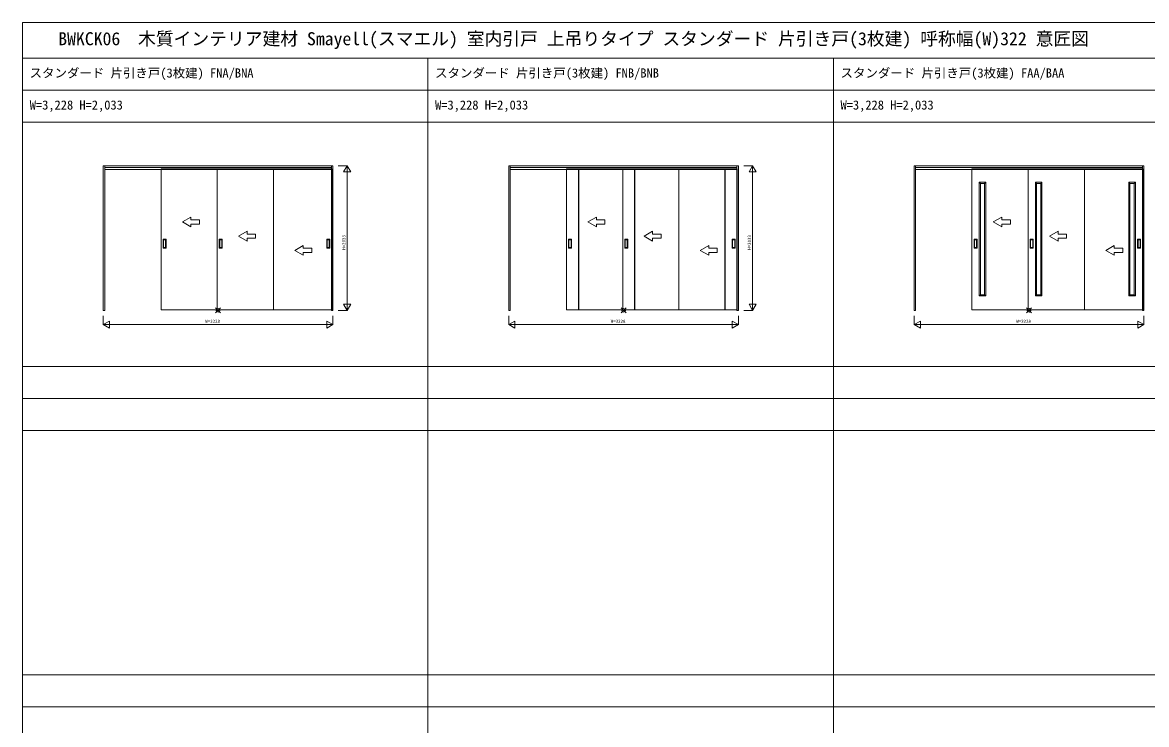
# Model space of a CAD drawing. Units: millimetres, scale not verified. Extents: x -14341 to 14341, y -10000 to 10000.
# Drawn here: x -14341 to 1461, y 130 to 10000 of the extents above; entities that cross this region are included whole.
import ezdxf
from ezdxf.enums import TextEntityAlignment as Align

# ---------------------------------------------------------------- set-up
doc = ezdxf.new("R2010")
doc.units = ezdxf.units.MM
doc.header["$LTSCALE"] = 50
doc.layers.add('0-0_0', color=7, linetype='Continuous')
for name, color, linetype, lineweight in [('0-1_YKK_F1', 7, 'Continuous', 18), ('0-2_YKK_A1', 4, 'Continuous', 18), ('0-3_YKK_N1', 2, 'Continuous', 18), ('0-6_YKK_IN', 1, 'Continuous', 18)]:
    doc.layers.add(name, color=color, linetype=linetype, lineweight=lineweight)
doc.styles.add('ＭＳ ゴシック', font='')
doc.styles.get('ＭＳ ゴシック').set_extended_font_data('MS Gothic')

msp = doc.modelspace()

# ---------------------------------------------------------------- linework, layer by layer
at = {"layer": '0-1_YKK_F1'}
for p, q in [((-14340.51, 10000), (14340.51, 10000)), ((-14340.51, -10000), (-14340.51, 10000)), ((-14340.51, 9500), (14159.49, 9500)), ((-8640.51, -10000), (-8640.51, 9500)), ((-2940.51, -10000), (-2940.51, 9500)), ((-14340.51, 9050), (14159.49, 9050)), ((-14340.51, 8600), (14159.49, 8600)), ((-14340.51, 5165), (14159.49, 5165)), ((-14340.51, 4715), (14159.49, 4715)), ((-14340.51, 4265), (14159.49, 4265)), ((-14340.51, 830), (14159.49, 830)), ((-14340.51, 380), (14159.49, 380))]:
    msp.add_line(p, q, dxfattribs=at)
at = {"layer": '0-2_YKK_A1'}
for p, q in [((-10000.51, 7985.5), (-13180.51, 7985.5)), ((-13180.51, 7961.5), (-9996.51, 7961.5)), ((-13180.51, 7934.5), (-9996.51, 7934.5)), ((-12393.01, 7941.53), (-11603.01, 7941.53)), ((-12393.01, 5961.53), (-12393.01, 7941.53)), ((-11603.01, 7941.48), (-10812.97, 7941.5)), ((-11603.01, 5961.48), (-11603.01, 7941.48)), ((-10812.97, 5961.5), (-10812.97, 7941.5)), ((-9996.51, 7985.5), (-9996.51, 5952.5)), ((-4300.51, 7985.5), (-7480.51, 7985.5)), ((-7480.51, 7961.5), (-4296.51, 7961.5)), ((-7480.51, 7934.5), (-4296.51, 7934.5)), ((-6693.01, 7941.5), (-5903.01, 7941.5)), ((-6693.01, 5961.5), (-6693.01, 7941.5)), ((-6525.01, 7941.5), (-6525.01, 5961.5)), ((-6521.01, 7941.5), (-6521.01, 5961.5)), ((-5903.01, 7941.5), (-5113.01, 7941.5)), ((-5903.01, 5961.5), (-5903.01, 7941.5)), ((-5735.01, 7941.5), (-5735.01, 5961.5)), ((-5731.01, 7941.5), (-5731.01, 5961.5)), ((-4465.01, 7941.5), (-4465.01, 5961.5)), ((-4461.01, 7941.5), (-4461.01, 5961.5)), ((-4296.51, 7985.5), (-4296.51, 5952.5)), ((-4293.01, 5961.5), (-4293.01, 7941.5)), ((1399.49, 7985.5), (-1780.51, 7985.5)), ((-1780.51, 7961.5), (1403.49, 7961.5)), ((-1780.51, 7934.5), (1403.49, 7934.5)), ((-993.01, 7941.5), (-203.01, 7941.5)), ((-993.01, 5961.5), (-993.01, 7941.5)), ((-203.01, 5961.5), (-203.01, 7941.5)), ((1406.99, 7941.5), (586.99, 7941.5)), ((1403.49, 7985.5), (1403.49, 5952.5)), ((1406.99, 5961.5), (1406.99, 7941.5)), ((-890.51, 7753), (-798.51, 7753)), ((-874.51, 7737), (-890.51, 7753)), ((-814.51, 7737), (-798.51, 7753)), ((-798.51, 7753), (-798.51, 6157)), ((-100.51, 7753), (-8.51, 7753)), ((-84.51, 7737), (-100.51, 7753)), ((-24.51, 7737), (-8.51, 7753)), ((-8.51, 7753), (-8.51, 6157)), ((1212.49, 7753), (1212.49, 6157)), ((1304.49, 7753), (1212.49, 7753)), ((1228.49, 7737), (1212.49, 7753)), ((1288.49, 7737), (1304.49, 7753)), ((-874.51, 7737), (-814.51, 7737)), ((-814.51, 7737), (-814.51, 6173)), ((-84.51, 7737), (-24.51, 7737)), ((-24.51, 7737), (-24.51, 6173)), ((1228.49, 7737), (1228.49, 6173)), ((1288.49, 7737), (1228.49, 7737)), ((-12093.01, 7195.91), (-11973.01, 7265.19)), ((-12093.01, 7195.91), (-11973.01, 7126.63)), ((-11973.01, 7225.91), (-11973.01, 7265.19)), ((-11973.01, 7126.63), (-11973.01, 7165.91)), ((-6393.01, 7195.91), (-6273.01, 7265.19)), ((-6393.01, 7195.91), (-6273.01, 7126.63)), ((-6273.01, 7225.91), (-6273.01, 7265.19)), ((-6273.01, 7126.63), (-6273.01, 7165.91)), ((-693.01, 7195.91), (-573.01, 7265.19)), ((-693.01, 7195.91), (-573.01, 7126.63)), ((-573.01, 7225.91), (-573.01, 7265.19)), ((-573.01, 7126.63), (-573.01, 7165.91)), ((-12364.01, 6826.5), (-12364.01, 6954.5)), ((-12323.01, 6955.5), (-12363.01, 6955.5)), ((-12322.01, 6826.5), (-12322.01, 6954.5)), ((-11574.01, 6826.5), (-11574.01, 6954.5)), ((-11533.01, 6955.5), (-11573.01, 6955.5)), ((-11532.01, 6826.5), (-11532.01, 6954.5)), ((-11303.01, 6995.91), (-11183.01, 7065.19)), ((-11303.01, 6995.91), (-11183.01, 6926.63)), ((-11183.01, 7025.91), (-11183.01, 7065.19)), ((-11183.01, 6926.63), (-11183.01, 6965.91)), ((-10064.01, 6826.5), (-10064.01, 6954.5)), ((-10063.01, 6955.5), (-10023.01, 6955.5)), ((-10022.01, 6826.5), (-10022.01, 6954.5)), ((-6664.01, 6826.5), (-6664.01, 6954.5)), ((-6623.01, 6955.5), (-6663.01, 6955.5)), ((-6622.01, 6826.5), (-6622.01, 6954.5)), ((-5874.01, 6826.5), (-5874.01, 6954.5)), ((-5833.01, 6955.5), (-5873.01, 6955.5)), ((-5832.01, 6826.5), (-5832.01, 6954.5)), ((-5603.01, 6995.91), (-5483.01, 7065.19)), ((-5603.01, 6995.91), (-5483.01, 6926.63)), ((-5483.01, 7025.91), (-5483.01, 7065.19)), ((-5483.01, 6926.63), (-5483.01, 6965.91)), ((-4364.01, 6826.5), (-4364.01, 6954.5)), ((-4363.01, 6955.5), (-4323.01, 6955.5)), ((-4322.01, 6826.5), (-4322.01, 6954.5)), ((-964.01, 6826.5), (-964.01, 6954.5)), ((-923.01, 6955.5), (-963.01, 6955.5)), ((-922.01, 6826.5), (-922.01, 6954.5)), ((-174.01, 6826.5), (-174.01, 6954.5)), ((-133.01, 6955.5), (-173.01, 6955.5)), ((-132.01, 6826.5), (-132.01, 6954.5)), ((96.99, 6995.91), (216.99, 7065.19)), ((96.99, 6995.91), (216.99, 6926.63)), ((216.99, 7025.91), (216.99, 7065.19)), ((216.99, 6926.63), (216.99, 6965.91)), ((1335.99, 6826.5), (1335.99, 6954.5)), ((1336.99, 6955.5), (1376.99, 6955.5)), ((1377.99, 6826.5), (1377.99, 6954.5)), ((-12323.01, 6825.5), (-12363.01, 6825.5)), ((-12358.01, 6836.5), (-12358.01, 6944.5)), ((-12357.01, 6945.5), (-12329.01, 6945.5)), ((-12329.01, 6835.5), (-12357.01, 6835.5)), ((-12328.01, 6944.5), (-12328.01, 6836.5)), ((-11533.01, 6825.5), (-11573.01, 6825.5)), ((-11568.01, 6836.5), (-11568.01, 6944.5)), ((-11567.01, 6945.5), (-11539.01, 6945.5)), ((-11539.01, 6835.5), (-11567.01, 6835.5)), ((-11538.01, 6944.5), (-11538.01, 6836.5)), ((-10513.01, 6795.91), (-10393.01, 6865.19)), ((-10513.01, 6795.91), (-10393.01, 6865.19)), ((-10513.01, 6795.91), (-10393.01, 6726.63)), ((-10513.01, 6795.91), (-10393.01, 6726.63)), ((-10393.01, 6825.91), (-10393.01, 6865.19)), ((-10393.01, 6825.91), (-10393.01, 6865.19)), ((-10063.01, 6825.5), (-10023.01, 6825.5)), ((-10058.01, 6944.5), (-10058.01, 6836.5)), ((-10029.01, 6945.5), (-10057.01, 6945.5)), ((-10057.01, 6835.5), (-10029.01, 6835.5)), ((-10028.01, 6836.5), (-10028.01, 6944.5)), ((-6623.01, 6825.5), (-6663.01, 6825.5)), ((-6658.01, 6836.5), (-6658.01, 6944.5)), ((-6657.01, 6945.5), (-6629.01, 6945.5)), ((-6629.01, 6835.5), (-6657.01, 6835.5)), ((-6628.01, 6944.5), (-6628.01, 6836.5)), ((-5833.01, 6825.5), (-5873.01, 6825.5)), ((-5868.01, 6836.5), (-5868.01, 6944.5)), ((-5867.01, 6945.5), (-5839.01, 6945.5)), ((-5839.01, 6835.5), (-5867.01, 6835.5)), ((-5838.01, 6944.5), (-5838.01, 6836.5)), ((-4813.01, 6795.91), (-4693.01, 6865.19)), ((-4813.01, 6795.91), (-4693.01, 6865.19)), ((-4813.01, 6795.91), (-4693.01, 6726.63)), ((-4813.01, 6795.91), (-4693.01, 6726.63)), ((-4693.01, 6825.91), (-4693.01, 6865.19)), ((-4693.01, 6825.91), (-4693.01, 6865.19)), ((-4363.01, 6825.5), (-4323.01, 6825.5)), ((-4358.01, 6944.5), (-4358.01, 6836.5)), ((-4329.01, 6945.5), (-4357.01, 6945.5)), ((-4357.01, 6835.5), (-4329.01, 6835.5)), ((-4328.01, 6836.5), (-4328.01, 6944.5)), ((-923.01, 6825.5), (-963.01, 6825.5)), ((-958.01, 6836.5), (-958.01, 6944.5)), ((-957.01, 6945.5), (-929.01, 6945.5)), ((-929.01, 6835.5), (-957.01, 6835.5)), ((-928.01, 6944.5), (-928.01, 6836.5)), ((-133.01, 6825.5), (-173.01, 6825.5)), ((-168.01, 6836.5), (-168.01, 6944.5)), ((-167.01, 6945.5), (-139.01, 6945.5)), ((-139.01, 6835.5), (-167.01, 6835.5)), ((-138.01, 6944.5), (-138.01, 6836.5)), ((886.99, 6795.91), (1006.99, 6865.19)), ((886.99, 6795.91), (1006.99, 6865.19)), ((886.99, 6795.91), (1006.99, 6726.63)), ((886.99, 6795.91), (1006.99, 6726.63)), ((1006.99, 6825.91), (1006.99, 6865.19)), ((1006.99, 6825.91), (1006.99, 6865.19)), ((1336.99, 6825.5), (1376.99, 6825.5)), ((1341.99, 6944.5), (1341.99, 6836.5)), ((1370.99, 6945.5), (1342.99, 6945.5)), ((1342.99, 6835.5), (1370.99, 6835.5)), ((1371.99, 6836.5), (1371.99, 6944.5)), ((-10393.01, 6726.63), (-10393.01, 6765.91)), ((-10393.01, 6726.63), (-10393.01, 6765.91)), ((-4693.01, 6726.63), (-4693.01, 6765.91)), ((-4693.01, 6726.63), (-4693.01, 6765.91)), ((1006.99, 6726.63), (1006.99, 6765.91)), ((1006.99, 6726.63), (1006.99, 6765.91)), ((-874.51, 6173), (-890.51, 6157)), ((-814.51, 6173), (-798.51, 6157)), ((-84.51, 6173), (-100.51, 6157)), ((-24.51, 6173), (-8.51, 6157)), ((1228.49, 6173), (1212.49, 6157)), ((1288.49, 6173), (1304.49, 6157)), ((-11603.01, 5961.48), (-12393.01, 5961.53)), ((-10812.97, 5961.48), (-11603.01, 5961.48)), ((-9992.97, 5961.5), (-10812.97, 5961.5)), ((-5903.01, 5961.5), (-6693.01, 5961.5)), ((-5113.01, 5961.5), (-5903.01, 5961.5)), ((-5113.01, 5961.5), (-4293.01, 5961.5)), ((-203.01, 5961.5), (-993.01, 5961.5)), ((586.99, 5961.5), (-203.01, 5961.5)), ((586.99, 5961.5), (1406.99, 5961.5))]:
    msp.add_line(p, q, dxfattribs=at)
for points in [[(-13204.51, 5952.5), (-13184.51, 5952.5), (-13184.51, 7985.5)], [(-13180.51, 7985.5), (-13204.51, 7985.5), (-13204.51, 5952.5)], [(-10812.97, 7941.5), (-9992.97, 7941.5), (-9992.97, 5961.5)], [(-9996.51, 5952.5), (-9976.51, 5952.5), (-9976.51, 7985.5), (-10000.51, 7985.5)], [(-7504.51, 5952.5), (-7484.51, 5952.5), (-7484.51, 7985.5)], [(-7480.51, 7985.5), (-7504.51, 7985.5), (-7504.51, 5952.5)], [(-4293.01, 7941.5), (-5113.01, 7941.5), (-5113.01, 5961.5)], [(-4296.51, 5952.5), (-4276.51, 5952.5), (-4276.51, 7985.5), (-4300.51, 7985.5)], [(-1804.51, 5952.5), (-1784.51, 5952.5), (-1784.51, 7985.5)], [(-1780.51, 7985.5), (-1804.51, 7985.5), (-1804.51, 5952.5)], [(-203.01, 7941.5), (586.99, 7941.5), (586.99, 5961.5)], [(1403.49, 5952.5), (1423.49, 5952.5), (1423.49, 7985.5), (1399.49, 7985.5)], [(-798.51, 6157), (-890.51, 6157), (-890.51, 7753)], [(-8.51, 6157), (-100.51, 6157), (-100.51, 7753)], [(1212.49, 6157), (1304.49, 6157), (1304.49, 7753)], [(-814.51, 6173), (-874.51, 6173), (-874.51, 7737)], [(-24.51, 6173), (-84.51, 6173), (-84.51, 7737)], [(1228.49, 6173), (1288.49, 6173), (1288.49, 7737)], [(-11973.01, 7225.91), (-11853.01, 7225.91), (-11853.01, 7165.91), (-11973.01, 7165.91)], [(-6273.01, 7225.91), (-6153.01, 7225.91), (-6153.01, 7165.91), (-6273.01, 7165.91)], [(-573.01, 7225.91), (-453.01, 7225.91), (-453.01, 7165.91), (-573.01, 7165.91)], [(-11183.01, 7025.91), (-11063.01, 7025.91), (-11063.01, 6965.91), (-11183.01, 6965.91)], [(-5483.01, 7025.91), (-5363.01, 7025.91), (-5363.01, 6965.91), (-5483.01, 6965.91)], [(216.99, 7025.91), (336.99, 7025.91), (336.99, 6965.91), (216.99, 6965.91)], [(-10393.01, 6825.91), (-10273.01, 6825.91), (-10273.01, 6765.91), (-10393.01, 6765.91)], [(-10393.01, 6825.91), (-10273.01, 6825.91), (-10273.01, 6765.91), (-10393.01, 6765.91)], [(-4693.01, 6825.91), (-4573.01, 6825.91), (-4573.01, 6765.91), (-4693.01, 6765.91)], [(-4693.01, 6825.91), (-4573.01, 6825.91), (-4573.01, 6765.91), (-4693.01, 6765.91)], [(1006.99, 6825.91), (1126.99, 6825.91), (1126.99, 6765.91), (1006.99, 6765.91)], [(1006.99, 6825.91), (1126.99, 6825.91), (1126.99, 6765.91), (1006.99, 6765.91)]]:
    msp.add_lwpolyline(points, dxfattribs=at)
for centre, start, end in [((-12363.01, 6954.5), 90, 180), ((-12323.01, 6954.5), 0, 90), ((-11573.01, 6954.5), 90, 180), ((-11533.01, 6954.5), 0, 90), ((-10063.01, 6954.5), 90, 180), ((-10023.01, 6954.5), 0, 90), ((-6663.01, 6954.5), 90, 180), ((-6623.01, 6954.5), 0, 90), ((-5873.01, 6954.5), 90, 180), ((-5833.01, 6954.5), 0, 90), ((-4363.01, 6954.5), 90, 180), ((-4323.01, 6954.5), 0, 90), ((-963.01, 6954.5), 90, 180), ((-923.01, 6954.5), 0, 90), ((-173.01, 6954.5), 90, 180), ((-133.01, 6954.5), 0, 90), ((1336.99, 6954.5), 90, 180), ((1376.99, 6954.5), 0, 90), ((-12363.01, 6826.5), 180, 270), ((-12357.01, 6944.5), 90, 180), ((-12357.01, 6836.5), 180, 270), ((-12329.01, 6944.5), 0, 90), ((-12329.01, 6836.5), 270, 0), ((-12323.01, 6826.5), 270, 0), ((-11573.01, 6826.5), 180, 270), ((-11567.01, 6944.5), 90, 180), ((-11567.01, 6836.5), 180, 270), ((-11539.01, 6944.5), 0, 90), ((-11539.01, 6836.5), 270, 0), ((-11533.01, 6826.5), 270, 0), ((-10063.01, 6826.5), 180, 270), ((-10057.01, 6944.5), 90, 180), ((-10057.01, 6836.5), 180, 270), ((-10029.01, 6944.5), 360, 90), ((-10029.01, 6836.5), 270, 360), ((-10023.01, 6826.5), 270, 0), ((-6663.01, 6826.5), 180, 270), ((-6657.01, 6944.5), 90, 180), ((-6657.01, 6836.5), 180, 270), ((-6629.01, 6944.5), 0, 90), ((-6629.01, 6836.5), 270, 0), ((-6623.01, 6826.5), 270, 0), ((-5873.01, 6826.5), 180, 270), ((-5867.01, 6944.5), 90, 180), ((-5867.01, 6836.5), 180, 270), ((-5839.01, 6944.5), 0, 90), ((-5839.01, 6836.5), 270, 0), ((-5833.01, 6826.5), 270, 0), ((-4363.01, 6826.5), 180, 270), ((-4357.01, 6944.5), 90, 180), ((-4357.01, 6836.5), 180, 270), ((-4329.01, 6944.5), 360, 90), ((-4329.01, 6836.5), 270, 360), ((-4323.01, 6826.5), 270, 0), ((-963.01, 6826.5), 180, 270), ((-957.01, 6944.5), 90, 180), ((-957.01, 6836.5), 180, 270), ((-929.01, 6944.5), 0, 90), ((-929.01, 6836.5), 270, 0), ((-923.01, 6826.5), 270, 0), ((-173.01, 6826.5), 180, 270), ((-167.01, 6944.5), 90, 180), ((-167.01, 6836.5), 180, 270), ((-139.01, 6944.5), 0, 90), ((-139.01, 6836.5), 270, 0), ((-133.01, 6826.5), 270, 0), ((1336.99, 6826.5), 180, 270), ((1342.99, 6944.5), 90, 180), ((1342.99, 6836.5), 180, 270), ((1370.99, 6944.5), 360, 90), ((1370.99, 6836.5), 270, 360), ((1376.99, 6826.5), 270, 0)]:
    msp.add_arc(centre, 1, start, end, dxfattribs=at)
at = {"layer": '0-3_YKK_N1'}
for p, q in [((-9901.51, 7985.5), (-9776.51, 7985.5)), ((-9776.51, 7985.5), (-9776.51, 5952.5)), ((-4201.51, 7985.5), (-4076.51, 7985.5)), ((-4076.51, 7985.5), (-4076.51, 5952.5)), ((-9826.51, 7898.9), (-9726.51, 7898.9)), ((-4126.51, 7898.9), (-4026.51, 7898.9)), ((-9826.51, 6039.1), (-9726.51, 6039.1)), ((-4126.51, 6039.1), (-4026.51, 6039.1)), ((-9976.51, 5877.5), (-9976.51, 5752.5)), ((-9901.51, 5952.5), (-9776.51, 5952.5)), ((-4276.51, 5877.5), (-4276.51, 5752.5)), ((-4201.51, 5952.5), (-4076.51, 5952.5)), ((1423.49, 5877.5), (1423.49, 5752.5)), ((-13204.51, 5752.5), (-13117.91, 5802.5)), ((-13204.51, 5752.5), (-13117.91, 5702.5)), ((-13117.91, 5802.5), (-13117.91, 5702.5)), ((-10063.11, 5802.5), (-9976.51, 5752.5)), ((-7504.51, 5752.5), (-7417.91, 5802.5)), ((-7504.51, 5752.5), (-7417.91, 5702.5)), ((-7417.91, 5802.5), (-7417.91, 5702.5)), ((-4363.11, 5802.5), (-4276.51, 5752.5)), ((-1804.51, 5752.5), (-1717.91, 5802.5)), ((-1804.51, 5752.5), (-1717.91, 5702.5)), ((-1717.91, 5802.5), (-1717.91, 5702.5)), ((1336.89, 5802.5), (1423.49, 5752.5))]:
    msp.add_line(p, q, dxfattribs=at)
for points in [[(-9826.51, 7898.9), (-9776.51, 7985.5), (-9726.51, 7898.9)], [(-4126.51, 7898.9), (-4076.51, 7985.5), (-4026.51, 7898.9)], [(-9826.51, 6039.1), (-9776.51, 5952.5), (-9726.51, 6039.1)], [(-4126.51, 6039.1), (-4076.51, 5952.5), (-4026.51, 6039.1)], [(-13204.51, 5877.5), (-13204.51, 5752.5), (-9976.51, 5752.5)], [(-7504.51, 5877.5), (-7504.51, 5752.5), (-4276.51, 5752.5)], [(-1804.51, 5877.5), (-1804.51, 5752.5), (1423.49, 5752.5)], [(-10063.11, 5802.5), (-10063.11, 5702.5), (-9976.51, 5752.5)], [(-4363.11, 5802.5), (-4363.11, 5702.5), (-4276.51, 5752.5)], [(1336.89, 5802.5), (1336.89, 5702.5), (1423.49, 5752.5)]]:
    msp.add_lwpolyline(points, dxfattribs=at)
at = {"layer": '0-6_YKK_IN'}
for p, q in [((-11625.86, 5917.14), (-11555.15, 5987.86)), ((-11625.86, 5987.86), (-11555.15, 5917.14)), ((-5925.86, 5917.14), (-5855.15, 5987.86)), ((-5925.86, 5987.86), (-5855.15, 5917.14)), ((-225.86, 5917.14), (-155.15, 5987.86)), ((-225.86, 5987.86), (-155.15, 5917.14))]:
    msp.add_line(p, q, dxfattribs=at)
for centre in [(-11590.51, 5952.5), (-5890.51, 5952.5), (-190.51, 5952.5)]:
    msp.add_circle(centre, 25, dxfattribs=at)

# ---------------------------------------------------------------- texts
at = {"layer": '0-0_0', "style": 'ＭＳ ゴシック'}
for s, height, p in [('BWKCK06  木質インテリア建材 Smayell(スマエル) 室内引戸 上吊りタイプ スタンダード 片引き戸(3枚建) 呼称幅(W)322 意匠図', 183.3, (-13838.51, 9625)), ('スタンダード 片引き戸(3枚建) FNA/BNA', 128.3, (-14240.51, 9187.5)), ('スタンダード 片引き戸(3枚建) FNB/BNB', 128.3, (-8540.51, 9187.5)), ('スタンダード 片引き戸(3枚建) FAA/BAA', 128.3, (-2840.51, 9187.5)), ('W=3,228 H=2,033', 128.3, (-14238.51, 8737.5)), ('W=3,228 H=2,033', 128.3, (-8540.51, 8737.5)), ('W=3,228 H=2,033', 128.3, (-2840.51, 8737.5))]:
    msp.add_text(s, height=height, dxfattribs=at).set_placement(p, align=Align.BOTTOM_LEFT)
at = {"layer": '0-3_YKK_N1', "color": 7, "style": 'ＭＳ ゴシック'}
for p in [(-9788.51, 6804), (-4088.51, 6804)]:
    msp.add_text('H=2033', height=43.99, rotation=90, dxfattribs=at).set_placement(p, align=Align.BOTTOM_LEFT)
for p in [(-11770.51, 5764.5), (-6070.51, 5764.5), (-370.51, 5764.5)]:
    msp.add_text('W=3228', height=43.99, dxfattribs=at).set_placement(p, align=Align.BOTTOM_LEFT)

doc.saveas('drawing.dxf')
